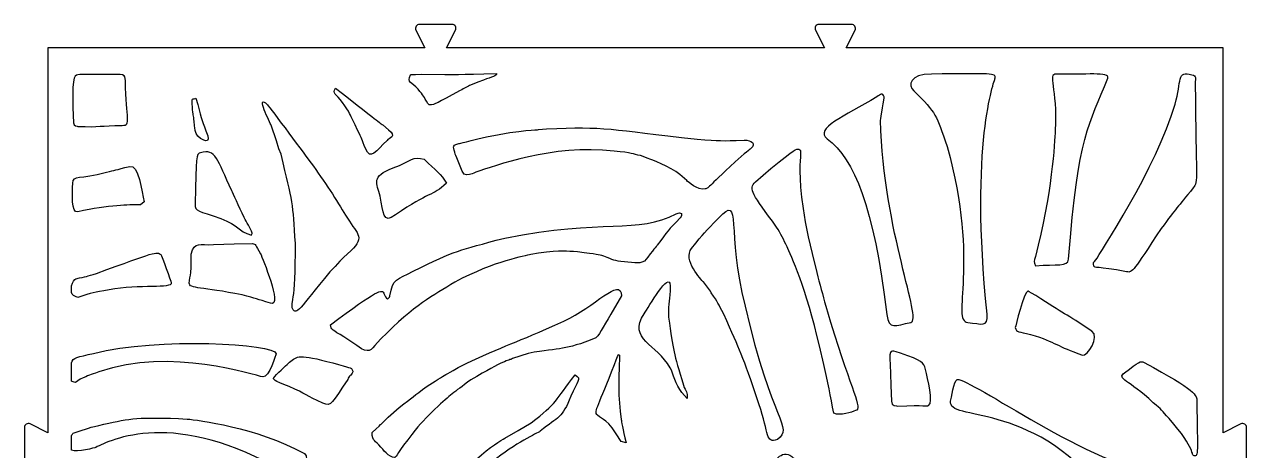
# Model space of a CAD drawing. Header units: millimetres. Extents: x -162 to -6, y -81 to 81.
# Drawn here: x -162.2 to -6.2, y 26.6 to 81 of the extents above; entities that cross this region are included whole.
import ezdxf

# ---------------------------------------------------------------- set-up
doc = ezdxf.new("R2010")
doc.units = ezdxf.units.MM
doc.layers.get('0').update_dxf_attribs({"linetype": 'CONTINUOUS'})

msp = doc.modelspace()

# ---------------------------------------------------------------- linework, layer by layer
for p, q in [((-111.52, 74.65), (-108.53, 74.63)), ((-104.31, 73.64), (-105.25, 73.27)), ((-103.59, 73.9), (-104.31, 73.64)), ((-140.33, 71.59), (-140.08, 70.8)), ((-110.55, 70.76), (-110.71, 70.91)), ((-120, 68.19), (-120.34, 68.88)), ((-130.01, 66.15), (-130.72, 68.14)), ((-119.67, 67.52), (-120, 68.19)), ((-116.46, 68.18), (-115.73, 67.57)), ((-96.59, 67.58), (-95.58, 67.67)), ((-129.71, 65.13), (-130.01, 66.15)), ((-129.44, 64.44), (-129.71, 65.13)), ((-82.59, 63.89), (-83.56, 64.26)), ((-68.87, 60.92), (-66.91, 62.62)), ((-104.58, 62.15), (-104.84, 62.02)), ((-77.65, 61.08), (-78.56, 61.85)), ((-147.38, 57.97), (-147.73, 58)), ((-146.91, 58.38), (-147.38, 57.97)), ((-135.43, 53.03), (-133.11, 53.05)), ((-138.07, 52.91), (-135.43, 53.03)), ((-120.55, 52.12), (-121.43, 51.33)), ((-96.59, 51.8), (-97.56, 51.63)), ((-140.98, 49.36), (-140.92, 50.01)), ((-122.55, 50.12), (-123.22, 49.42)), ((-121.92, 50.81), (-122.55, 50.12)), ((-121.6, 51.14), (-121.92, 50.81)), ((-84.3, 50.59), (-85.62, 50.71)), ((-156.2, 46.79), (-156.2, 47.64)), ((-85.97, 46.36), (-87.36, 44.05)), ((-59.91, 45.06), (-59.3, 43.03)), ((-119.79, 40.03), (-121.41, 41.14)), ((-119.19, 39.61), (-119.79, 40.03)), ((-97.92, 39.04), (-99.91, 38.36)), ((-60.16, 37.62), (-60.73, 39.99)), ((-156.2, 35.48), (-156.2, 37.81)), ((-128.54, 37.73), (-128.38, 37.9)), ((-107.47, 36.87), (-106.84, 37.25)), ((-155.07, 35.73), (-155.7, 35.32)), ((-110.79, 34.87), (-109.78, 35.51)), ((-77.6, 33.27), (-78.28, 34.03)), ((-115.79, 30.9), (-114.37, 32.14)), ((-99.19, 29.2), (-97.52, 30.19)), ((-156.2, 26.68), (-156.2, 28.52)), ((-117.81, 28.93), (-117.31, 29.42)), ((-100.86, 28.23), (-99.19, 29.2)), ((-85.39, 27.63), (-86.01, 27.79))]:
    msp.add_line(p, q)
msp.add_lwpolyline([(-6.2, 25.42), (-6.2, 29.58, 0.557537), (-6.92, 30.03), (-9.2, 28.89), (-9.2, 78), (-57.31, 78), (-56.17, 80.28, 0.557537), (-56.62, 81), (-60.78, 81, 0.557537), (-61.23, 80.28), (-60.09, 78), (-108.31, 78), (-107.17, 80.28, 0.557537), (-107.62, 81), (-111.78, 81, 0.557537), (-112.23, 80.28), (-111.09, 78), (-159.2, 78), (-159.2, 28.89), (-161.48, 30.03, 0.557537), (-162.2, 29.58), (-162.2, 25.42, 0.557537)], format="xyb")
for centre, radius, start, end in [((-89.96, 40.95), 27.69, 24.9387, 30.8569), ((258.72, 132.81), 330.49, 194.626, 195.3983), ((-89.09, 37.13), 17.47, 33.5308, 39.0925), ((-206.63, 4.51), 150.16, 10.3158, 12.7394)]:
    msp.add_arc(centre, radius, start, end)
msp.add_ellipse((-106.82, 72.28), major_axis=(2.11, 1.21), ratio=0.050845, start_param=0.707372, end_param=1.425914)
for points, knots in [([(-33.12, 50.2), (-33.4, 50.75), (-33.33, 50.76), (-33.16, 51.38), (-31.07, 59.14), (-30.69, 66.16), (-30.62, 67.46), (-30.33, 72.94), (-31.66, 74.7), (-30.49, 74.67), (-26.78, 74.57), (-23.61, 74.97), (-23.92, 74.16), (-26.25, 68.16), (-27.72, 67), (-28.92, 51.05), (-29, 50.04), (-30.42, 50.46), (-33.12, 50.2)], [0, 0, 0, 0, 1, 1, 1, 2, 2, 2, 3, 3, 3, 4, 4, 4, 5, 5, 5, 6, 6, 6, 6]), ([(-25.42, 50.99), (-25.17, 51.41), (-17.62, 62.84), (-15.32, 70.83), (-14.46, 73.8), (-15.15, 75.16), (-13.18, 74.59), (-12.51, 74.39), (-12.75, 74.18), (-12.75, 73.47), (-12.66, 61.13), (-12.33, 60.99), (-13, 60.16), (-15.09, 57.58), (-15.13, 57.65), (-17.08, 54.97)], [3, 3, 3, 3, 4, 4, 4, 5, 5, 5, 6, 6, 6, 7, 7, 7, 8, 8, 8, 8]), ([(-149.31, 73.81), (-149.23, 68.85), (-148.51, 68.13), (-149.72, 68.12), (-152.56, 68.11), (-152.53, 67.86), (-155.37, 68), (-155.43, 68.01), (-155.94, 68.03), (-155.95, 68.46), (-156.2, 74.35), (-155.86, 74.48), (-155.38, 74.59), (-155.38, 74.6), (-149.96, 74.69), (-149.67, 74.58), (-149.26, 74.42), (-149.43, 74.31), (-149.31, 73.81)], [0, 0, 0, 0, 1, 1, 1, 2, 2, 2, 3, 3, 3, 4, 4, 4, 5, 5, 5, 6, 6, 6, 6]), ([(-111.96, 72.73), (-112.7, 73.68), (-113.47, 73.52), (-112.92, 74.56), (-112.87, 74.66), (-112.83, 74.57), (-111.52, 74.65)], [7, 7, 7, 7, 8, 8, 8, 9, 9, 9, 9]), ([(-44.42, 65.44), (-45.86, 69.47), (-45.69, 69.65), (-48.69, 72.53), (-49.47, 73.28), (-49.19, 74.64), (-46.43, 74.67), (-38.64, 74.76), (-38.19, 74.8), (-38.3, 74.15), (-38.36, 73.8), (-41.56, 65.9), (-39.32, 44.03), (-39.14, 42.28), (-40.04, 42.81), (-41.78, 42.98), (-44.03, 43.2), (-40.19, 50.31), (-44.42, 65.44)], [0, 0, 0, 0, 1, 1, 1, 2, 2, 2, 3, 3, 3, 4, 4, 4, 5, 5, 5, 6, 6, 6, 6]), ([(-130.72, 68.14), (-130.81, 68.33), (-132.77, 72.36), (-131.18, 70.74), (-130.89, 70.45), (-126.06, 63.91), (-125.62, 63.32), (-124.01, 61.15), (-122.19, 58.34), (-121.23, 56.68)], [0, 0, 0, 0, 1, 1, 1, 2, 2, 2, 3, 3, 3, 3]), ([(-120.34, 68.88), (-120.57, 69.33), (-120.66, 69.77), (-121.62, 71.06), (-122.46, 72.18), (-122.92, 72.15), (-122.48, 72.87)], [7, 7, 7, 7, 8, 8, 8, 9, 9, 9, 9]), ([(-52.93, 68.78), (-52.53, 54.43), (-47.5, 43.29), (-49.07, 42.98), (-51.04, 42.59), (-51.86, 41.99), (-52.11, 44.01), (-53.82, 57.95), (-56.25, 63.73), (-59.73, 66.42), (-61.43, 67.73), (-57.59, 69.25), (-53.39, 71.76), (-52.88, 72.07), (-52.72, 72.32), (-52.46, 71.78), (-52.42, 71.72), (-52.89, 69.02), (-52.93, 68.78)], [0, 0, 0, 0, 1, 1, 1, 2, 2, 2, 3, 3, 3, 4, 4, 4, 5, 5, 5, 6, 6, 6, 6]), ([(-140.65, 69.46), (-140.67, 69.62), (-140.89, 71.36), (-140.76, 71.48), (-140.65, 71.58), (-140.44, 71.48), (-140.33, 71.59)], [4, 4, 4, 4, 5, 5, 5, 6, 6, 6, 6]), ([(-140.08, 70.8), (-139.55, 68.73), (-139.49, 68.78), (-138.8, 66.77), (-138.37, 65.51), (-140.29, 66.44), (-140.41, 67.45), (-140.53, 68.49), (-140.49, 68.45), (-140.65, 69.46)], [1, 1, 1, 1, 2, 2, 2, 3, 3, 3, 4, 4, 4, 4]), ([(-115.92, 66.2), (-117.31, 64.89), (-118.04, 63.56), (-118.67, 65.18), (-119.13, 66.38), (-119.11, 66.36), (-119.67, 67.52)], [3, 3, 3, 3, 4, 4, 4, 5, 5, 5, 5]), ([(-107.2, 64.44), (-107.41, 65.26), (-107.69, 65.54), (-106.87, 65.77), (-106.58, 65.85), (-106.6, 65.84), (-103.2, 66.68)], [14, 14, 14, 14, 15, 15, 15, 16, 16, 16, 16]), ([(-76.33, 66.35), (-73.32, 66.14), (-73.34, 66.13), (-70.34, 66.23), (-69.36, 66.26), (-68.81, 65.72), (-69.44, 65.21), (-69.55, 65.12), (-69.54, 65.13), (-70.73, 64.17)], [1, 1, 1, 1, 2, 2, 2, 3, 3, 3, 4, 4, 4, 4]), ([(-133.23, 54.13), (-135.05, 54.65), (-134.7, 55.36), (-137.15, 56.24), (-140.04, 57.28), (-140.43, 57.11), (-140.41, 58.07), (-140.28, 64.24), (-140.31, 64.47), (-139.72, 64.64), (-137.75, 65.19), (-137.62, 63.78), (-135.74, 59.76), (-135.61, 59.49), (-134.79, 57.74), (-134.14, 56.38), (-133.82, 55.71), (-133.4, 55.08), (-133.12, 54.39), (-133.09, 54.3), (-133.27, 54.22), (-133.23, 54.13)], [0, 0, 0, 0, 1, 1, 1, 2, 2, 2, 3, 3, 3, 4, 4, 4, 5, 5, 5, 6, 6, 6, 7, 7, 7, 7]), ([(-108.34, 60.73), (-110.11, 59.01), (-110.56, 59.73), (-114.82, 56.7), (-116.55, 55.47), (-116.31, 57.02), (-116.81, 59.08), (-117.21, 60.78), (-118, 61.6), (-115.15, 62.69), (-112.72, 63.61), (-112.64, 64.23), (-111.16, 63.8)], [1, 1, 1, 1, 2, 2, 2, 3, 3, 3, 4, 4, 4, 5, 5, 5, 5]), ([(-104.84, 62.02), (-104.94, 61.98), (-105.81, 61.65), (-106.09, 61.88), (-106.23, 62), (-107.12, 64.23), (-107.2, 64.44)], [12, 12, 12, 12, 13, 13, 13, 14, 14, 14, 14]), ([(-70.73, 64.17), (-74.95, 60.29), (-74.82, 60.12), (-75.3, 60.02), (-76.32, 59.81), (-77.5, 60.93), (-77.65, 61.08)], [4, 4, 4, 4, 5, 5, 5, 6, 6, 6, 6]), ([(-151.73, 62.17), (-150.58, 62.39), (-150.63, 62.41), (-148.75, 62.89), (-147.63, 63.17), (-147.21, 59.65), (-146.91, 58.38)], [0, 0, 0, 0, 1, 1, 1, 2, 2, 2, 2]), ([(-147.73, 58), (-148.65, 57.99), (-151.45, 57.98), (-155.37, 57.1), (-156.3, 56.89), (-156.08, 59.44), (-156.02, 60.75), (-155.97, 61.88), (-155.2, 61.16), (-151.73, 62.17)], [4, 4, 4, 4, 5, 5, 5, 6, 6, 6, 7, 7, 7, 7]), ([(-100.9, 53.75), (-88.28, 56.26), (-83.94, 54.25), (-79, 56.84), (-78.3, 57.21), (-78.13, 56.71), (-78.49, 56.34), (-80.11, 54.7), (-80.03, 54.65), (-81.43, 52.84)], [0, 0, 0, 0, 1, 1, 1, 2, 2, 2, 3, 3, 3, 3]), ([(-17.08, 54.97), (-20.72, 49.55), (-20.73, 49.29), (-21.51, 49.44), (-25.41, 50.19), (-25.56, 49.86), (-25.68, 50.18), (-25.85, 50.63), (-25.7, 50.62), (-25.42, 50.99)], [0, 0, 0, 0, 1, 1, 1, 2, 2, 2, 3, 3, 3, 3]), ([(-123.22, 49.42), (-127.16, 44.66), (-127.47, 43.79), (-127.97, 44.75), (-128.27, 45.34), (-127.54, 45.37), (-127.62, 53.04)], [9, 9, 9, 9, 10, 10, 10, 11, 11, 11, 11]), ([(-153, 49.24), (-145.45, 51.98), (-145.31, 52.09), (-144.8, 51.63), (-144.69, 51.54), (-143.5, 48.26), (-143.46, 48.02), (-143.32, 47.26), (-147.48, 47.85), (-151.39, 47.15)], [0, 0, 0, 0, 1, 1, 1, 2, 2, 2, 3, 3, 3, 3]), ([(-132.05, 51.74), (-131.88, 51.28), (-129.19, 44.94), (-130.78, 45.43), (-132.59, 45.99), (-132.57, 46.01), (-134.41, 46.49)], [3, 3, 3, 3, 4, 4, 4, 5, 5, 5, 5]), ([(-85.62, 50.71), (-87, 50.86), (-86.96, 50.95), (-88.26, 51.42), (-89, 51.69), (-89, 51.61), (-91.6, 51.99)], [6, 6, 6, 6, 7, 7, 7, 8, 8, 8, 8]), ([(-156.2, 47.64), (-156.07, 48.12), (-155.78, 48.53), (-155.63, 48.56), (-154.28, 48.86), (-154.3, 48.83), (-153, 49.24)], [4.550107, 4.550107, 4.550107, 4.550107, 5, 5, 5, 6, 6, 6, 6]), ([(-134.41, 46.49), (-139.52, 47.53), (-141.19, 47.24), (-141.16, 48.01), (-141.15, 48.46), (-141, 48.91), (-140.98, 49.36)], [5, 5, 5, 5, 6, 6, 6, 7, 7, 7, 7]), ([(-123.15, 42.67), (-117.05, 47.18), (-116.55, 47.37), (-116.28, 46.6), (-115.85, 45.42), (-115.55, 46.31), (-115.54, 46.37), (-115.19, 48.67), (-114.64, 48.39), (-112.6, 49.51)], [16, 16, 16, 16, 17, 17, 17, 18, 18, 18, 19, 19, 19, 19]), ([(-106.84, 37.25), (-100.15, 40.45), (-100.04, 40.1), (-93.33, 43.15), (-89.39, 44.94), (-86.11, 48.91), (-85.97, 46.36)], [18, 18, 18, 18, 19, 19, 19, 20, 20, 20, 20]), ([(-33.09, 46.44), (-29.46, 43.98), (-29.38, 44.18), (-25.94, 41.86), (-24.89, 41.16), (-26.55, 38.63), (-27.13, 38.82), (-30.53, 39.94), (-30.34, 40.42), (-33.77, 41.45), (-35.29, 41.9), (-35.62, 41.59), (-35.72, 42.35), (-35.72, 42.4), (-34.6, 46.9), (-34.13, 46.96), (-34.04, 46.97), (-34.05, 46.92), (-33.09, 46.44)], [0, 0, 0, 0, 1, 1, 1, 2, 2, 2, 3, 3, 3, 4, 4, 4, 5, 5, 5, 6, 6, 6, 6]), ([(-87.36, 44.05), (-88.31, 42.41), (-89.03, 41.1), (-89.27, 41), (-93.42, 39.35), (-93.52, 39.82), (-97.92, 39.04)], [1, 1, 1, 1, 2, 2, 2, 3, 3, 3, 3]), ([(-156.2, 37.81), (-156.04, 38.55), (-155.42, 38.53), (-153.38, 39.04), (-145.2, 41.12), (-130.1, 40.27), (-130.08, 38.99), (-130.08, 38.97), (-130.99, 35.89), (-131.78, 36.03), (-132.74, 36.19), (-143.57, 39.9), (-152.71, 36.66)], [3.159086, 3.159086, 3.159086, 3.159086, 4, 4, 4, 5, 5, 5, 6, 6, 6, 7, 7, 7, 7]), ([(-86.01, 27.79), (-87.92, 30.86), (-88.33, 30.48), (-89.07, 31.16), (-89.59, 31.63), (-88.82, 32.46), (-86.9, 37.61), (-85.5, 41.36), (-86.93, 36.3), (-86.02, 30.61), (-85.99, 30.37), (-85.84, 29.43), (-85.39, 27.63)], [0, 0, 0, 0, 1, 1, 1, 2, 2, 2, 3, 3, 3, 4, 4, 4, 4]), ([(-50.38, 39.07), (-47.55, 38.05), (-47.43, 37.98), (-47.19, 36.96), (-46.94, 35.86), (-46.1, 32.7), (-46.79, 32.38), (-47.08, 32.25), (-47.1, 32.47), (-50.75, 32.32), (-50.83, 32.32), (-51.52, 32.29), (-51.54, 32.94), (-51.72, 38.99), (-51.9, 39.2), (-51.41, 39.33), (-51.33, 39.35), (-51.34, 39.31), (-50.38, 39.07)], [0, 0, 0, 0, 1, 1, 1, 2, 2, 2, 3, 3, 3, 4, 4, 4, 5, 5, 5, 6, 6, 6, 6]), ([(-128.4, 34.79), (-130.51, 35.53), (-130.46, 35.77), (-130.36, 35.92), (-130.14, 36.29), (-128.7, 37.59), (-128.54, 37.73)], [6, 6, 6, 6, 7, 7, 7, 8, 8, 8, 8]), ([(-122.85, 37.82), (-120.57, 37.17), (-120.53, 37.21), (-120.43, 37.03), (-120.27, 36.72), (-120.28, 36.71), (-120.29, 36.68), (-120.51, 36.11), (-120.73, 36.27), (-120.94, 35.71)], [1, 1, 1, 1, 2, 2, 2, 3, 3, 3, 4, 4, 4, 4]), ([(-18.11, 32.73), (-21.25, 35.75), (-22.85, 35.72), (-21.77, 36.56), (-19.9, 37.99), (-19.73, 38.11), (-19.25, 37.86), (-12.56, 34.29), (-12.55, 33.63), (-12.54, 32.96), (-12.47, 26.28), (-12.33, 25.89), (-12.88, 25.97), (-13.34, 26.03), (-12.56, 26.71), (-16.09, 30.72)], [0, 0, 0, 0, 1, 1, 1, 2, 2, 2, 3, 3, 3, 4, 4, 4, 5, 5, 5, 5]), ([(-91.92, 36.29), (-90.97, 35.74), (-91.69, 35.49), (-92.45, 33.58), (-93.58, 30.72), (-93.98, 31), (-96.37, 29.11), (-97.21, 28.44), (-107.05, 24.83), (-111.01, 12.25), (-112.21, 8.42), (-112.62, 7.17), (-112.92, 1.84)], [0, 0, 0, 0, 1, 1, 1, 2, 2, 2, 3, 3, 3, 4, 4, 4, 4]), ([(-24.59, 21.52), (-33.85, 33.14), (-44.41, 30.24), (-43.97, 32.94), (-43.94, 33.17), (-43.53, 35.64), (-43.12, 35.7), (-41.58, 35.93), (-25.71, 24.48), (-17.21, 23.56), (-14.85, 23.31), (-15.12, 22.73), (-15.22, 22.58), (-15.34, 22.39), (-16.16, 22.06), (-19.88, 19.26)], [0, 0, 0, 0, 1, 1, 1, 2, 2, 2, 3, 3, 3, 4, 4, 4, 5, 5, 5, 5]), ([(-120.94, 35.71), (-122.97, 32.75), (-122.97, 32.18), (-124.11, 32.68), (-126.32, 33.65), (-126.19, 33.84), (-128.4, 34.79)], [4, 4, 4, 4, 5, 5, 5, 6, 6, 6, 6]), ([(-128.87, 23.8), (-142.99, 32.19), (-151.34, 27.93), (-153.08, 27.04), (-153.14, 27.01), (-155.48, 26.34), (-156.2, 26.68)], [3, 3, 3, 3, 4, 4, 4, 4.862695, 4.862695, 4.862695, 4.862695]), ([(-141.41, 30.66), (-140.17, 30.52), (-132.58, 29.65), (-126.47, 26.26), (-125.63, 25.79), (-126.89, 22.94), (-127.13, 22.91), (-127.14, 22.91), (-127.22, 22.72), (-128.87, 23.8)], [0, 0, 0, 0, 1, 1, 1, 2, 2, 2, 3, 3, 3, 3]), ([(-117.31, 29.42), (-116.67, 30.01), (-116.67, 30.01), (-116.62, 30.06), (-116.18, 30.47), (-116.23, 30.48), (-115.79, 30.9)], [11, 11, 11, 11, 12, 12, 12, 13, 13, 13, 13]), ([(-113.28, 28.01), (-114.87, 25.93), (-114.73, 25.78), (-114.95, 25.75), (-115.58, 25.67), (-116.59, 26.93), (-116.7, 27.07), (-117.41, 27.96), (-117.84, 27.77), (-117.81, 28.93)], [7, 7, 7, 7, 8, 8, 8, 9, 9, 9, 10, 10, 10, 10]), ([(-113.27, 2.02), (-113.27, 2.02), (-115.81, 7.45), (-114.24, 11.22), (-112.06, 16.42), (-111.6, 16.28), (-111.19, 16.15), (-109.9, 15.76), (-111.35, 17.08), (-110.6, 18.27), (-106.39, 24.94), (-101.82, 27.66), (-100.86, 28.23)], [5, 5, 5, 5, 6, 6, 6, 7, 7, 7, 8, 8, 8, 9, 9, 9, 9]), ([(-64.04, 17.92), (-65.11, 18.36), (-64.77, 19.71), (-66.29, 24.94), (-66.52, 25.74), (-64.62, 27.27), (-63.62, 24.96), (-61.82, 20.82), (-61.01, 19.98), (-61.21, 19.12)], [1, 1, 1, 1, 2, 2, 2, 3, 3, 3, 4, 4, 4, 4])]:
    msp.add_open_spline(points, degree=3, knots=knots)
for points in [[(-108.53, 74.63), (-108, 74.62), (-106.67, 74.61), (-101.93, 74.74)], [(-101.93, 74.74), (-101.88, 74.39), (-102.49, 74.33), (-103.59, 73.9)], [(-122.48, 72.87), (-117.65, 69.08), (-116.95, 68.55), (-116.46, 68.18)], [(-110.71, 70.91), (-111.26, 71.88), (-111.22, 71.88), (-111.96, 72.73)], [(-106.57, 72.56), (-109.69, 70.95), (-109.63, 70.74), (-110.55, 70.76)], [(-115.73, 67.57), (-114.59, 66.7), (-115.69, 66.5), (-115.92, 66.2)], [(-103.2, 66.68), (-98.57, 67.58), (-96.74, 67.56), (-96.59, 67.58)], [(-95.58, 67.67), (-88.03, 68.04), (-87.52, 67.62), (-76.33, 66.35)], [(-86.94, 64.84), (-94.81, 65.74), (-102.26, 62.92), (-104.58, 62.15)], [(-127.62, 53.04), (-127.89, 58.26), (-127.95, 58.25), (-129.44, 64.44)], [(-83.56, 64.26), (-84.59, 64.47), (-84.54, 64.62), (-86.94, 64.84)], [(-66.91, 62.62), (-63.78, 65.16), (-63.71, 65.14), (-63.37, 65.08)], [(-63.37, 65.08), (-62.47, 64.91), (-64.64, 62.91), (-61.06, 49.36)], [(-111.16, 63.8), (-109.71, 62.39), (-109, 61.92), (-108.34, 60.73)], [(-78.56, 61.85), (-79.78, 62.9), (-82.25, 63.77), (-82.59, 63.89)], [(-66.2, 55.15), (-69.18, 59.3), (-69.92, 60.02), (-68.87, 60.92)], [(-73.58, 56.32), (-70.55, 59.53), (-72.64, 54.59), (-70.22, 45.05)], [(-121.23, 56.68), (-119.85, 54.35), (-118.57, 53.96), (-120.55, 52.12)], [(-77.04, 52.43), (-75.41, 54.47), (-75.39, 54.41), (-73.58, 56.32)], [(-140.93, 51.69), (-140.44, 53.42), (-139.85, 52.78), (-138.07, 52.91)], [(-133.11, 53.05), (-132.66, 53.02), (-132.75, 52.85), (-132.05, 51.74)], [(-112.6, 49.51), (-106.98, 52.26), (-106.95, 52.12), (-100.9, 53.75)], [(-140.92, 50.01), (-140.92, 50.15), (-140.9, 51.03), (-140.93, 51.69)], [(-97.56, 51.63), (-98.27, 51.48), (-102.1, 50.87), (-107.26, 48.13)], [(-91.6, 51.99), (-93.08, 52.06), (-93.51, 52.25), (-96.59, 51.8)], [(-81.43, 52.84), (-81.56, 52.68), (-81.87, 52.31), (-83.03, 50.78)], [(-75.53, 48.15), (-75.79, 48.41), (-78.2, 50.97), (-77.04, 52.43)], [(-60.73, 39.99), (-62.37, 47.27), (-64.41, 51.66), (-64.86, 52.63)], [(-121.43, 51.33), (-121.54, 51.23), (-121.51, 51.23), (-121.6, 51.14)], [(-83.03, 50.78), (-83.65, 50.55), (-83.64, 50.61), (-84.3, 50.59)], [(-83.09, 44.09), (-82.56, 44.88), (-79.8, 49.69), (-79.78, 47.67)], [(-151.39, 47.15), (-153.45, 46.78), (-153.43, 46.82), (-155.4, 46.18)], [(-107.26, 48.13), (-110.09, 46.36), (-112.32, 45.34), (-116.72, 40.88)], [(-79.78, 47.67), (-79.77, 45.67), (-80.03, 45.7), (-79.98, 43.67)], [(-155.4, 46.18), (-155.85, 46.28), (-156.09, 46.51), (-156.2, 46.79)], [(-72.93, 44.04), (-73.7, 45.45), (-73.6, 45.47), (-74.53, 46.78)], [(-79.78, 37.2), (-81.46, 40.22), (-85.25, 40.82), (-83.09, 44.09)], [(-68.45, 32.59), (-70.66, 39.15), (-70.74, 39.08), (-72.93, 44.04)], [(-70.22, 45.05), (-66.75, 30.06), (-64, 29.66), (-66.09, 28.06)], [(-121.41, 41.14), (-122.92, 42.02), (-123.05, 42.06), (-123.15, 42.67)], [(-79.98, 43.67), (-79.37, 39.22), (-79.37, 39.24), (-78.07, 34.97)], [(-59.3, 43.03), (-56.55, 33.96), (-55.19, 32.04), (-56.1, 31.73)], [(-116.72, 40.88), (-117.95, 39.52), (-117.98, 39.08), (-119.19, 39.61)], [(-128.38, 37.9), (-127.36, 38.73), (-127.22, 38.97), (-122.85, 37.82)], [(-99.91, 38.36), (-100.5, 38.1), (-100.91, 38.21), (-105.22, 35.65)], [(-152.71, 36.66), (-153.93, 36.26), (-153.9, 36.29), (-155.07, 35.73)], [(-109.78, 35.51), (-108.62, 36.23), (-108.63, 36.18), (-107.47, 36.87)], [(-97.52, 30.19), (-94.18, 32.7), (-94.48, 33), (-91.92, 36.29)], [(-78.28, 34.03), (-79.1, 35.1), (-79.34, 36.41), (-79.78, 37.2)], [(-155.7, 35.32), (-155.92, 35.36), (-156.09, 35.41), (-156.2, 35.48)], [(-114.37, 32.14), (-112.54, 33.49), (-112.61, 33.52), (-110.79, 34.87)], [(-105.22, 35.65), (-107.62, 33.9), (-107.6, 33.93), (-109.83, 31.92)], [(-78.07, 34.97), (-77.81, 34.09), (-77.52, 34.17), (-77.6, 33.27)], [(-109.83, 31.92), (-111.66, 30.01), (-111.68, 30.08), (-113.28, 28.01)], [(-66.09, 28.06), (-67.6, 27.51), (-67.12, 28.66), (-68.45, 32.59)], [(-56.1, 31.73), (-56.6, 31.56), (-58.02, 31.01), (-58.89, 31.4)], [(-16.09, 30.72), (-17.06, 31.79), (-16.99, 31.83), (-18.11, 32.73)], [(-155.97, 28.84), (-154.03, 29.51), (-154.06, 29.52), (-152.05, 30.02)], [(-152.05, 30.02), (-148.65, 30.71), (-147.78, 30.97), (-141.41, 30.66)], [(-156.2, 28.52), (-156.11, 28.7), (-156.01, 28.8), (-155.97, 28.84)]]:
    msp.add_open_spline(points, degree=3)

doc.saveas('drawing.dxf')
